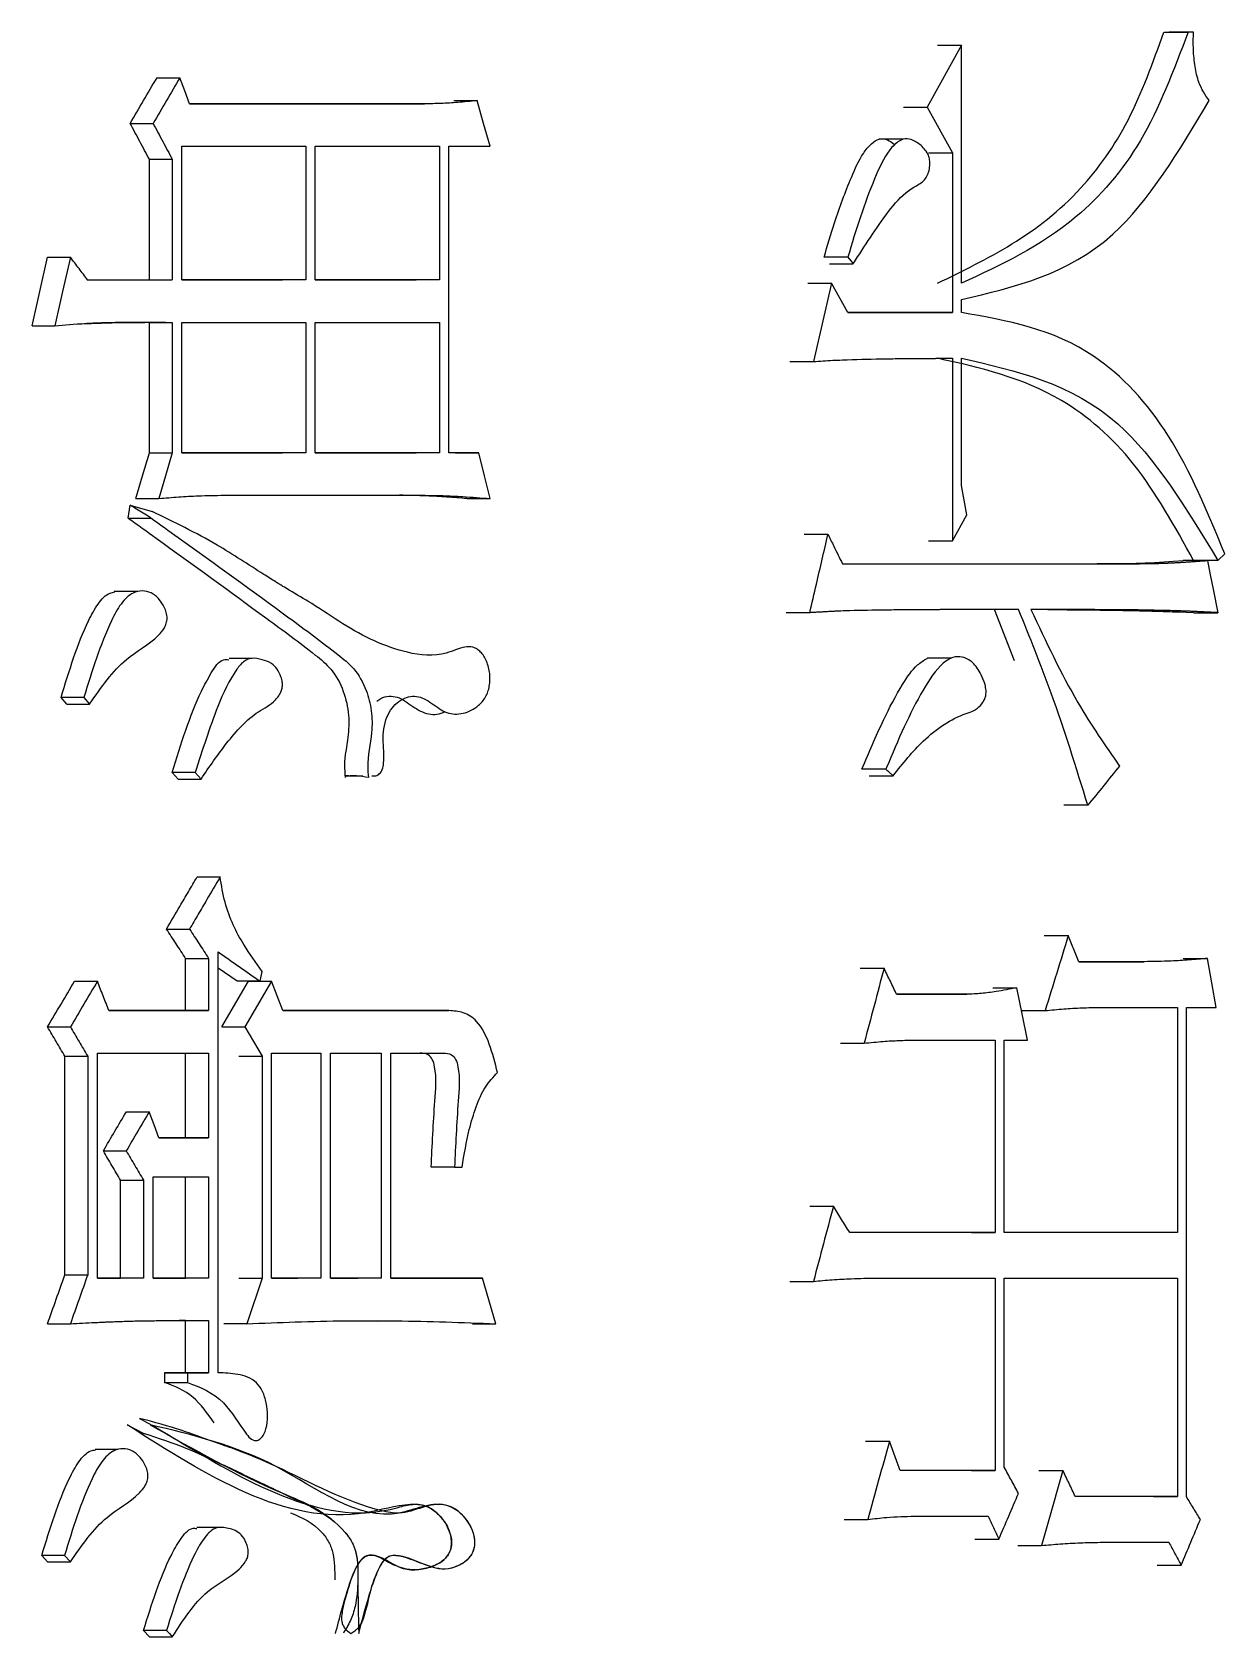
# Model space of a CAD drawing. Header units: millimetres. Extents: x 2278 to 4715, y 679 to 2402.
# Drawn here: x 3399.9 to 3403.85, y 975.17 to 980.49 of the extents above; entities that cross this region are included whole.
import ezdxf

# ---------------------------------------------------------------- set-up
doc = ezdxf.new("R2010")
doc.units = ezdxf.units.MM

msp = doc.modelspace()

# ---------------------------------------------------------------- linework, layer by layer
at = {"color": 7, "linetype": 'Continuous', "lineweight": 25}
for p, q in [((3403.7473, 980.4881), (3403.6672, 980.4881)), ((3403.7473, 980.4881), (3403.7298, 980.4881)), ((3402.9779, 980.4448), (3402.8649, 980.2393)), ((3402.8988, 980.4448), (3402.9779, 980.4448)), ((3402.9779, 979.6552), (3402.9779, 980.4448)), ((3400.3114, 980.3366), (3400.3875, 980.3366)), ((3401.1984, 980.2501), (3400.4192, 980.2501)), ((3400.4192, 980.2501), (3401.1212, 980.2501)), ((3401.1213, 980.2501), (3401.1984, 980.2501)), ((3401.295, 980.2609), (3401.3723, 980.2609)), ((3402.7859, 980.2393), (3402.8649, 980.2393)), ((3402.8649, 980.2393), (3402.9482, 980.0879)), ((3400.2225, 980.1852), (3400.2985, 980.1852)), ((3402.7843, 980.1325), (3402.7049, 980.1325)), ((3400.3938, 979.666), (3400.3938, 980.1095)), ((3400.3938, 980.1095), (3400.8043, 980.1095)), ((3400.8043, 980.1095), (3400.8043, 979.666)), ((3400.8358, 979.666), (3400.8358, 980.1095)), ((3400.8358, 980.1095), (3401.2481, 980.1095)), ((3401.2481, 980.1095), (3401.2481, 979.666)), ((3401.2792, 980.1095), (3401.4156, 980.1095)), ((3401.2792, 979.0926), (3401.2792, 980.1095)), ((3402.8691, 980.0879), (3402.9482, 980.0879)), ((3402.9482, 980.0879), (3402.9482, 979.5578)), ((3400.286, 980.0662), (3400.3621, 980.0662)), ((3400.286, 979.666), (3400.286, 980.0662)), ((3400.3621, 980.0662), (3400.3621, 979.666)), ((3399.9485, 979.7417), (3400.0242, 979.7417)), ((3402.6018, 979.7417), (3402.5228, 979.7417)), ((3402.5407, 979.7201), (3402.6197, 979.7201)), ((3400.3621, 979.666), (3400.0817, 979.6659)), ((3400.0817, 979.6659), (3400.286, 979.666)), ((3400.286, 979.666), (3400.3621, 979.666)), ((3400.8043, 979.666), (3400.3938, 979.666)), ((3400.3938, 979.666), (3400.7277, 979.666)), ((3400.8043, 979.666), (3400.7277, 979.666)), ((3401.2481, 979.666), (3400.8358, 979.666)), ((3400.8358, 979.666), (3401.1709, 979.666)), ((3401.2481, 979.666), (3401.171, 979.666)), ((3402.4692, 979.6552), (3402.5478, 979.6552)), ((3402.5478, 979.6552), (3402.4876, 979.3955)), ((3402.6018, 979.5578), (3402.5478, 979.6552)), ((3402.9779, 979.5578), (3402.9779, 979.6011)), ((3402.9482, 979.5578), (3402.6018, 979.5578)), ((3402.6018, 979.5578), (3402.8687, 979.5578)), ((3402.8691, 979.5578), (3402.9482, 979.5578)), ((3399.8973, 979.5145), (3399.9729, 979.5145)), ((3400.286, 979.5253), (3400.3621, 979.5253)), ((3400.286, 979.0926), (3400.286, 979.5253)), ((3400.3621, 979.5253), (3400.3621, 979.0926)), ((3400.3938, 979.0926), (3400.3938, 979.5253)), ((3400.3938, 979.5253), (3400.8043, 979.5253)), ((3400.8043, 979.5253), (3400.8043, 979.0926)), ((3400.8358, 979.0926), (3400.8358, 979.5253)), ((3400.8358, 979.5253), (3401.2481, 979.5253)), ((3401.2481, 979.5253), (3401.2481, 979.0926)), ((3402.4091, 979.3955), (3402.4876, 979.3955)), ((3402.9482, 979.4064), (3402.9482, 978.8006)), ((3402.9779, 978.9845), (3402.9779, 979.4064)), ((3400.286, 979.0926), (3400.3621, 979.0926)), ((3400.8043, 979.0926), (3400.3938, 979.0926)), ((3400.3938, 979.0926), (3400.7277, 979.0926)), ((3400.8043, 979.0926), (3400.7277, 979.0926)), ((3401.2481, 979.0926), (3400.8358, 979.0926)), ((3400.8358, 979.0926), (3401.1709, 979.0926)), ((3401.2481, 979.0926), (3401.171, 979.0926)), ((3401.3785, 979.0926), (3401.2792, 979.0926)), ((3401.3012, 979.0926), (3401.3785, 979.0926)), ((3402.9957, 978.8871), (3402.9779, 978.9845)), ((3400.2162, 978.8763), (3400.2225, 978.9196)), ((3400.2225, 978.9196), (3400.2954, 978.8979)), ((3400.2416, 978.9412), (3400.3176, 978.9412)), ((3400.5332, 978.952), (3401.1921, 978.952)), ((3401.1151, 978.952), (3401.1921, 978.952)), ((3401.3383, 978.9412), (3401.4156, 978.9412)), ((3402.9482, 978.8006), (3402.9957, 978.8871)), ((3402.5357, 978.8222), (3402.4572, 978.8222)), ((3402.8691, 978.8006), (3402.9482, 978.8006)), ((3403.8285, 978.7357), (3403.8516, 978.7573)), ((3402.5838, 978.7249), (3403.5083, 978.7249)), ((3402.5838, 978.7249), (3403.4281, 978.7249)), ((3403.5083, 978.7249), (3403.4286, 978.7249)), ((3403.7937, 978.7357), (3403.7136, 978.7357)), ((3403.8285, 978.7357), (3403.7483, 978.7357)), ((3400.2457, 978.6328), (3400.1697, 978.6328)), ((3402.4756, 978.5626), (3402.3971, 978.5626)), ((3403.1541, 978.4032), (3403.0876, 978.5734)), ((3403.2703, 978.5729), (3403.2089, 978.5731)), ((3403.7479, 978.5626), (3403.6732, 978.5654)), ((3403.7483, 978.5626), (3403.8285, 978.5626)), ((3400.6274, 978.4111), (3400.5504, 978.4111)), ((3402.9442, 978.4117), (3402.8647, 978.4117)), ((3400.0124, 978.2597), (3399.9932, 978.2813)), ((3400.0689, 978.2813), (3400.0881, 978.2597)), ((3400.0124, 978.2597), (3400.0881, 978.2597)), ((3400.381, 978.0109), (3400.3621, 978.0325)), ((3400.381, 978.0109), (3400.4573, 978.0109)), ((3400.4382, 978.0325), (3400.4573, 978.0109)), ((3402.6723, 978.0217), (3402.7515, 978.0217)), ((3403.3971, 977.9245), (3403.3175, 977.9245)), ((3400.4443, 977.6864), (3400.5206, 977.6864)), ((3400.343, 977.5133), (3400.4192, 977.5133)), ((3403.2529, 977.4917), (3403.3324, 977.4917)), ((3400.4063, 977.416), (3400.4826, 977.416)), ((3400.4063, 977.2429), (3400.4063, 977.416)), ((3400.4826, 977.416), (3400.4826, 977.2429)), ((3400.5142, 976.0422), (3400.5142, 977.4376)), ((3403.7136, 977.416), (3403.7937, 977.416)), ((3400.5768, 977.3402), (3400.5142, 977.3841)), ((3400.6532, 977.3402), (3400.6595, 977.3727)), ((3402.6428, 977.3835), (3402.7216, 977.3835)), ((3403.5843, 977.4052), (3403.3676, 977.4052)), ((3403.3676, 977.4052), (3403.504, 977.4052)), ((3403.5044, 977.4052), (3403.5843, 977.4052)), ((3400.0379, 977.3402), (3400.1137, 977.3402)), ((3400.5263, 977.1888), (3400.6145, 977.3402)), ((3400.6532, 977.3402), (3400.5768, 977.3402)), ((3400.6911, 977.3402), (3400.6027, 977.1888)), ((3400.6145, 977.3402), (3400.6911, 977.3402)), ((3400.7289, 977.2429), (3400.6911, 977.3402)), ((3403.0822, 977.3186), (3403.1615, 977.3186)), ((3402.9957, 977.297), (3402.7634, 977.297)), ((3402.7634, 977.297), (3402.9161, 977.297)), ((3402.9166, 977.297), (3402.9957, 977.297)), ((3400.4826, 977.2429), (3400.152, 977.2429)), ((3400.152, 977.2429), (3400.4063, 977.2429)), ((3400.4063, 977.2429), (3400.4826, 977.2429)), ((3401.2792, 977.2429), (3400.7289, 977.2429)), ((3400.7289, 977.2429), (3401.2019, 977.2429)), ((3401.202, 977.2429), (3401.2792, 977.2429)), ((3403.177, 977.2429), (3403.2559, 977.2429)), ((3403.438, 977.2537), (3403.6949, 977.2537)), ((3403.6949, 977.2537), (3403.6949, 976.5073)), ((3403.724, 977.2537), (3403.8227, 977.2537)), ((3399.9485, 977.1888), (3400.0242, 977.1888)), ((3400.5263, 977.1888), (3400.6027, 977.1888)), ((3400.6027, 977.1888), (3400.6595, 977.0914)), ((3400.1137, 977.1022), (3400.4826, 977.1023)), ((3400.1137, 976.3559), (3400.1137, 977.1022)), ((3400.4063, 976.821), (3400.4063, 977.1023)), ((3400.4826, 977.1023), (3400.4826, 976.821)), ((3400.6911, 976.3559), (3400.6911, 977.1023)), ((3400.6911, 977.1023), (3400.8546, 977.1023)), ((3400.8546, 977.1023), (3400.8546, 976.3559)), ((3400.886, 976.3559), (3400.886, 977.1023)), ((3400.886, 977.1023), (3401.0549, 977.1023)), ((3401.0549, 977.1023), (3401.0549, 976.3559)), ((3401.0862, 977.1023), (3401.2606, 977.1023)), ((3401.0862, 976.3559), (3401.0862, 977.1023)), ((3401.1836, 977.1023), (3401.2609, 977.1023)), ((3402.577, 977.1347), (3402.6558, 977.1347)), ((3402.8231, 977.1455), (3403.0905, 977.1455)), ((3403.0905, 977.1455), (3403.0905, 976.5073)), ((3403.1201, 977.1455), (3403.1969, 977.1455)), ((3403.1201, 976.5073), (3403.1201, 977.1455)), ((3400.006, 977.0914), (3400.0817, 977.0914)), ((3400.006, 976.3667), (3400.006, 977.0914)), ((3400.0817, 977.0914), (3400.0817, 976.3667)), ((3400.583, 977.0914), (3400.6595, 977.0914)), ((3400.6595, 977.0914), (3400.6595, 976.3559)), ((3400.2098, 976.9075), (3400.2858, 976.9075)), ((3400.1335, 976.7777), (3400.2094, 976.7777)), ((3400.4826, 976.821), (3400.3176, 976.821)), ((3400.3176, 976.821), (3400.4063, 976.821)), ((3400.4063, 976.821), (3400.4826, 976.821)), ((3401.2978, 976.7237), (3401.2206, 976.7237)), ((3401.2978, 976.7237), (3401.3226, 976.7237)), ((3400.1907, 976.6804), (3400.2667, 976.6804)), ((3400.1907, 976.3559), (3400.1907, 976.6804)), ((3400.2667, 976.6804), (3400.2667, 976.3559)), ((3400.2985, 976.3559), (3400.2985, 976.6912)), ((3400.2985, 976.6912), (3400.4826, 976.6912)), ((3400.4063, 976.3559), (3400.4063, 976.6912)), ((3400.4826, 976.6912), (3400.4826, 976.3559)), ((3402.4752, 976.5939), (3402.5538, 976.5939)), ((3403.0905, 976.5073), (3402.6078, 976.5073)), ((3403.0113, 976.5073), (3403.0905, 976.5073)), ((3403.6949, 976.5073), (3403.1201, 976.5073)), ((3403.6949, 976.5073), (3403.6149, 976.5073)), ((3400.006, 976.3667), (3400.0817, 976.3667)), ((3400.2667, 976.3559), (3400.1137, 976.3559)), ((3400.1137, 976.3559), (3400.1907, 976.3559)), ((3400.2667, 976.3559), (3400.1907, 976.3559)), ((3400.4826, 976.3559), (3400.2985, 976.3559)), ((3400.2985, 976.3559), (3400.4063, 976.3559)), ((3400.4826, 976.3559), (3400.4063, 976.3559)), ((3400.583, 976.3559), (3400.6595, 976.3559)), ((3400.6595, 976.3559), (3400.6091, 976.2044)), ((3400.8546, 976.3559), (3400.6911, 976.3559)), ((3400.6911, 976.3559), (3400.7778, 976.3559)), ((3400.8546, 976.3559), (3400.7779, 976.3559)), ((3401.0549, 976.3559), (3400.886, 976.3559)), ((3400.886, 976.3559), (3400.9779, 976.3559)), ((3401.0549, 976.3559), (3400.978, 976.3559)), ((3401.3908, 976.3559), (3401.0862, 976.3559)), ((3401.0862, 976.3559), (3401.3134, 976.3559)), ((3401.3135, 976.3559), (3401.3908, 976.3559)), ((3401.4342, 976.2044), (3401.3908, 976.3559)), ((3402.6977, 976.3559), (3403.0905, 976.3559)), ((3403.0905, 976.3559), (3403.0905, 975.7177)), ((3403.1201, 976.3559), (3403.6949, 976.3559)), ((3403.1201, 975.7285), (3403.1201, 976.3559)), ((3403.6949, 976.3559), (3403.6949, 975.6311)), ((3402.4091, 976.3451), (3402.4876, 976.3451)), ((3399.9485, 976.2044), (3400.0242, 976.2044)), ((3400.4063, 976.2152), (3400.3854, 976.2152)), ((3400.4063, 976.0422), (3400.4063, 976.2152)), ((3400.4826, 976.2152), (3400.4826, 976.0422)), ((3400.6091, 976.2044), (3400.5326, 976.2044)), ((3401.0426, 976.2135), (3401.0981, 976.2139)), ((3401.3568, 976.2044), (3401.4342, 976.2044)), ((3400.4129, 976.0422), (3400.3367, 976.0422)), ((3400.3367, 976.0422), (3400.4063, 976.0422)), ((3400.3367, 976.0422), (3400.3367, 976.0097)), ((3400.4063, 976.0422), (3400.4826, 976.0422)), ((3400.4129, 976.0422), (3400.4129, 976.0097)), ((3400.4826, 976.0422), (3400.4129, 976.0422)), ((3400.3367, 976.0097), (3400.4129, 976.0097)), ((3400.213, 975.8691), (3400.2679, 975.8406)), ((3400.182, 975.7879), (3400.1061, 975.7879)), ((3400.6392, 975.8169), (3400.6396, 975.8169)), ((3402.6607, 975.815), (3402.7395, 975.815)), ((3403.0905, 975.7177), (3402.7754, 975.7177)), ((3403.0113, 975.7177), (3403.0905, 975.7177)), ((3403.2352, 975.7177), (3403.3147, 975.7177)), ((3403.6949, 975.6311), (3403.3559, 975.6311)), ((3403.6149, 975.6311), (3403.6949, 975.6311)), ((3402.589, 975.5554), (3402.6677, 975.5554)), ((3402.8231, 975.5662), (3403.0668, 975.5662)), ((3400.5197, 975.529), (3400.4434, 975.529)), ((3403.0231, 975.4905), (3403.1023, 975.4905)), ((3403.1647, 975.4689), (3403.2441, 975.4689)), ((3403.438, 975.4797), (3403.6658, 975.4797)), ((3399.9485, 975.4148), (3399.9293, 975.4364)), ((3399.9485, 975.4148), (3400.0241, 975.4148)), ((3400.0049, 975.4364), (3400.0241, 975.4148)), ((3403.6266, 975.404), (3403.7066, 975.404)), ((3400.286, 975.1659), (3400.2669, 975.1876))]:
    msp.add_line(p, q, dxfattribs=at)
at = {"color": 7, "linetype": 'Continuous', "lineweight": 25, "flags": 128}
for points in [[(3403.6498, 980.4881), (3403.6817, 980.4881), (3403.7298, 980.4881)], [(3400.4192, 980.2501), (3400.4034, 980.2934), (3400.3875, 980.3366)], [(3401.4156, 980.1095), (3401.3939, 980.1852), (3401.3723, 980.2609)], [(3399.8973, 979.5145), (3399.9229, 979.6281), (3399.9485, 979.7417)], [(3400.0242, 979.7417), (3399.9986, 979.6281), (3399.9729, 979.5145)], [(3402.6018, 979.7417), (3402.6064, 979.7362), (3402.6131, 979.7282), (3402.6198, 979.7201)], [(3400.2416, 978.9412), (3400.2638, 979.0169), (3400.286, 979.0926)], [(3400.3621, 979.0926), (3400.3399, 979.0169), (3400.3176, 978.9412)], [(3401.4156, 978.9412), (3401.397, 979.0169), (3401.3785, 979.0926)], [(3400.2162, 978.8763), (3400.2503, 978.8763), (3400.2713, 978.8763), (3400.2922, 978.8763)], [(3403.7937, 978.7357), (3403.8032, 978.6884), (3403.8127, 978.641), (3403.8285, 978.5626)], [(3400.0689, 978.2813), (3400.0409, 978.2813), (3400.017, 978.2813), (3399.9932, 978.2813)], [(3400.4383, 978.0325), (3400.4105, 978.0325), (3400.3863, 978.0325), (3400.3621, 978.0325)], [(3403.8227, 977.2537), (3403.8082, 977.3349), (3403.7937, 977.416)], [(3403.1969, 977.1455), (3403.1792, 977.2321), (3403.1615, 977.3186)], [(3403.724, 975.6311), (3403.724, 976.265), (3403.724, 977.2537)], [(3400.3176, 976.821), (3400.3017, 976.8643), (3400.2858, 976.9075)], [(3400.0049, 975.4364), (3399.9769, 975.4364), (3399.9531, 975.4364), (3399.9293, 975.4364)], [(3400.343, 975.1876), (3400.3148, 975.1876), (3400.2909, 975.1876), (3400.2669, 975.1876)], [(3400.343, 975.1876), (3400.3526, 975.1768), (3400.3621, 975.1659)], [(3400.286, 975.1659), (3400.3142, 975.1659), (3400.3381, 975.1659), (3400.3621, 975.1659)]]:
    msp.add_lwpolyline(points, dxfattribs=at)
at = {"color": 7, "linetype": 'Continuous', "lineweight": 25}
for points, knots in [([(3402.8984, 979.6552), (3403.0652, 979.7358), (3403.2997, 979.849), (3403.5409, 980.1865), (3403.6129, 980.3867), (3403.6494, 980.4881)], [0, 0, 0, 0, 0.549349, 0.771863, 1, 1, 1, 1]), ([(3403.7298, 980.4881), (3403.6817, 980.3611), (3403.5868, 980.1108), (3403.3237, 979.8144), (3403.1084, 979.7153), (3402.9779, 979.6552)], [0, 0, 0, 0, 0.288413, 0.568681, 1, 1, 1, 1]), ([(3403.7995, 980.2609), (3403.7868, 980.2796), (3403.7654, 980.3109), (3403.7518, 980.3742), (3403.7462, 980.4306), (3403.7469, 980.4689), (3403.7473, 980.4881)], [0, 0, 0, 0, 0.328875, 0.550213, 0.774687, 1, 1, 1, 1]), ([(3400.2225, 980.1852), (3400.2373, 980.2104), (3400.267, 980.2609), (3400.2966, 980.3114), (3400.3114, 980.3366)], [0, 0, 0, 0, 0.499999, 1, 1, 1, 1]), ([(3400.3875, 980.3366), (3400.3727, 980.3114), (3400.3431, 980.2609), (3400.3134, 980.2104), (3400.2985, 980.1852)], [0, 0, 0, 0, 0.499999, 1, 1, 1, 1]), ([(3401.3723, 980.2609), (3401.351, 980.2586), (3401.3114, 980.2543), (3401.2534, 980.2513), (3401.2167, 980.2505), (3401.1984, 980.2501)], [0, 0, 0, 0, 0.368696, 0.68428, 1, 1, 1, 1]), ([(3402.9779, 979.6011), (3403.1552, 979.6428), (3403.4756, 979.7183), (3403.6995, 980.0934), (3403.7995, 980.2609)], [0, 0, 0, 0, 0.55346, 1, 1, 1, 1]), ([(3400.286, 980.0662), (3400.2754, 980.086), (3400.2543, 980.1257), (3400.2331, 980.1653), (3400.2225, 980.1852)], [0, 0, 0, 0, 0.5, 1, 1, 1, 1]), ([(3400.2985, 980.1852), (3400.3091, 980.1653), (3400.3303, 980.1257), (3400.3515, 980.086), (3400.3621, 980.0662)], [0, 0, 0, 0, 0.5, 1, 1, 1, 1]), ([(3402.5228, 979.7417), (3402.5341, 979.78), (3402.5612, 979.871), (3402.6037, 979.9869), (3402.6444, 980.0773), (3402.6777, 980.1179), (3402.7053, 980.1358), (3402.7334, 980.1344), (3402.7498, 980.1208), (3402.7581, 980.1139)], [0, 0, 0, 0, 0.214509, 0.509856, 0.682333, 0.775387, 0.849127, 0.923756, 1, 1, 1, 1]), ([(3402.6197, 979.7202), (3402.6244, 979.7275), (3402.6479, 979.7645), (3402.7101, 979.8575), (3402.7803, 979.9588), (3402.8478, 979.9873), (3402.8645, 980.0089), (3402.8716, 980.0286), (3402.8742, 980.0493), (3402.8726, 980.0684), (3402.8664, 980.0863), (3402.8508, 980.1081), (3402.8273, 980.1252), (3402.7986, 980.1376), (3402.7683, 980.1281), (3402.7278, 980.0872), (3402.6867, 979.9962), (3402.6418, 979.8759), (3402.6152, 979.7866), (3402.6018, 979.7417)], [0, 0, 0, 0, 0.025946, 0.129765, 0.338783, 0.385933, 0.404152, 0.422428, 0.440778, 0.454644, 0.468541, 0.48998, 0.535407, 0.570955, 0.607001, 0.655235, 0.757864, 0.878395, 1, 1, 1, 1]), ([(3400.0817, 979.6659), (3400.0721, 979.6786), (3400.053, 979.7038), (3400.0338, 979.729), (3400.0242, 979.7417)], [0, 0, 0, 0, 0.5000004, 1, 1, 1, 1]), ([(3403.8516, 978.7573), (3403.7943, 978.8954), (3403.6813, 979.1673), (3403.3801, 979.4877), (3403.1295, 979.5314), (3402.9779, 979.5578)], [0, 0, 0, 0, 0.289357, 0.569882, 1, 1, 1, 1]), ([(3399.9729, 979.5145), (3400.0055, 979.5173), (3400.0421, 979.5203), (3400.0807, 979.5224), (3400.0908, 979.523), (3400.101, 979.5234), (3400.1132, 979.5239), (3400.1254, 979.5244), (3400.1376, 979.5248), (3400.1497, 979.5251), (3400.1619, 979.5254), (3400.1741, 979.5256), (3400.1863, 979.5258), (3400.1984, 979.526), (3400.2106, 979.5261), (3400.2227, 979.5261), (3400.2349, 979.5262), (3400.2471, 979.5262), (3400.2592, 979.5262), (3400.2713, 979.5261), (3400.2815, 979.5261), (3400.2896, 979.526), (3400.2956, 979.526), (3400.3017, 979.5259), (3400.3078, 979.5259), (3400.3138, 979.5258), (3400.3199, 979.5258), (3400.326, 979.5257), (3400.332, 979.5257), (3400.3381, 979.5256), (3400.3441, 979.5255), (3400.3522, 979.5254), (3400.3581, 979.5254), (3400.3621, 979.5253)], [0, 0, 0, 0, 0.250151, 0.281419, 0.297053, 0.328322, 0.35959, 0.390858, 0.422126, 0.453395, 0.484663, 0.515931, 0.5472, 0.578468, 0.609736, 0.641004, 0.672273, 0.703541, 0.734809, 0.766077, 0.797346, 0.81298, 0.828614, 0.844248, 0.859882, 0.875516, 0.891151, 0.906785, 0.922419, 0.938053, 0.953687, 0.969321, 1, 1, 1, 1]), ([(3400.0589, 979.5212), (3400.0598, 979.5211), (3400.0696, 979.5208), (3400.1637, 979.5251), (3400.2266, 979.5253), (3400.2612, 979.5254), (3400.2712, 979.5254), (3400.271, 979.5254), (3400.271, 979.5254)], [0, 0, 0, 0, 0.055768, 0.55582, 0.7982, 0.940395, 0.975861, 1, 1, 1, 1]), ([(3402.4876, 979.3955), (3402.509, 979.397), (3402.541, 979.3993), (3402.6156, 979.4022), (3402.6901, 979.4042), (3402.7564, 979.4051), (3402.7816, 979.4054), (3402.7882, 979.4054), (3402.7949, 979.4055), (3402.8028, 979.4056), (3402.8108, 979.4056), (3402.8174, 979.4057), (3402.824, 979.4058), (3402.8306, 979.4058), (3402.8386, 979.4059), (3402.8465, 979.4059), (3402.8544, 979.406), (3402.8611, 979.406), (3402.8677, 979.406), (3402.8743, 979.4061), (3402.8822, 979.4061), (3402.8888, 979.4061), (3402.8941, 979.4062), (3402.8981, 979.4062), (3402.902, 979.4062), (3402.906, 979.4062), (3402.9099, 979.4062), (3402.9139, 979.4062), (3402.9179, 979.4063), (3402.9218, 979.4063), (3402.9258, 979.4063), (3402.9298, 979.4063), (3402.9331, 979.4063), (3402.9364, 979.4063), (3402.9412, 979.4063), (3402.9453, 979.4064), (3402.9482, 979.4064)], [0, 0, 0, 0, 0.1383433, 0.207516, 0.4842053, 0.6225493, 0.6398422, 0.6484887, 0.6657816, 0.6830745, 0.7003674, 0.7176603, 0.7263067, 0.7435996, 0.7608926, 0.7781855, 0.7954784, 0.8127713, 0.8214177, 0.8387106, 0.8560035, 0.8732965, 0.8819429, 0.8905894, 0.8992358, 0.9078823, 0.9165287, 0.9251752, 0.9338216, 0.9424681, 0.9511145, 0.959761, 0.9684074, 0.9727307, 0.9813771, 1, 1, 1, 1]), ([(3403.7479, 978.7357), (3403.6851, 978.8491), (3403.5611, 979.0732), (3403.2695, 979.3237), (3403.0386, 979.3751), (3402.8984, 979.4064)], [0, 0, 0, 0, 0.287054, 0.56721, 1, 1, 1, 1]), ([(3402.9779, 979.4064), (3403.1607, 979.3653), (3403.4915, 979.291), (3403.7243, 978.9073), (3403.8285, 978.7357)], [0, 0, 0, 0, 0.552698, 1, 1, 1, 1]), ([(3400.298, 978.872), (3400.2834, 978.8812), (3400.2615, 978.8949), (3400.2374, 978.91), (3400.2269, 978.9167), (3400.2237, 978.9188), (3400.2225, 978.9196)], [0, 0, 0, 0, 0.582257, 0.869629, 0.954439, 1, 1, 1, 1]), ([(3400.3176, 978.9412), (3400.3395, 978.9431), (3400.3832, 978.947), (3400.4551, 978.9507), (3400.5051, 978.9516), (3400.5332, 978.952)], [0, 0, 0, 0, 0.303893, 0.607799, 1, 1, 1, 1]), ([(3401.3381, 978.9412), (3401.316, 978.9429), (3401.2718, 978.9463), (3401.1975, 978.9508), (3401.1451, 978.9516), (3401.115, 978.952)], [0, 0, 0, 0, 0.29793, 0.595868, 1, 1, 1, 1]), ([(3401.1921, 978.952), (3401.2144, 978.9517), (3401.2588, 978.9511), (3401.3334, 978.9476), (3401.3855, 978.9435), (3401.4156, 978.9412)], [0, 0, 0, 0, 0.297543, 0.595099, 1, 1, 1, 1]), ([(3400.2162, 978.8763), (3400.2469, 978.8542), (3400.4007, 978.7436), (3400.6081, 978.5931), (3400.8012, 978.451), (3400.8907, 978.3784), (3400.9312, 978.3083), (3400.9492, 978.2265), (3400.946, 978.1418), (3400.9301, 978.075), (3400.9343, 978.0298), (3400.9355, 978.0162)], [0, 0, 0, 0, 0.101474, 0.507349, 0.687605, 0.74902, 0.811274, 0.865807, 0.912165, 0.973682, 1, 1, 1, 1]), ([(3400.2896, 978.8781), (3400.3204, 978.856), (3400.4742, 978.7456), (3400.6822, 978.5958), (3400.8755, 978.4522), (3400.9658, 978.3805), (3401.0052, 978.3141), (3401.0243, 978.2381), (3401.0257, 978.1498), (3401.006, 978.0779), (3401.0113, 978.0277), (3401.0125, 978.0162)], [0, 0, 0, 0, 0.101091, 0.505417, 0.686144, 0.747623, 0.809949, 0.856214, 0.902538, 0.977672, 1, 1, 1, 1]), ([(3401.0238, 978.0218), (3401.0281, 978.0212), (3401.037, 978.02), (3401.0474, 978.0267), (3401.0544, 978.0348), (3401.0599, 978.0459), (3401.0646, 978.0699), (3401.0632, 978.1004), (3401.0617, 978.128), (3401.0605, 978.1558), (3401.0637, 978.1885), (3401.0763, 978.2252), (3401.0956, 978.2542), (3401.1193, 978.2736), (3401.1452, 978.2847), (3401.1809, 978.2877), (3401.2231, 978.2631), (3401.2712, 978.2248), (3401.3267, 978.2253), (3401.3712, 978.2461), (3401.3979, 978.2763), (3401.4086, 978.2999), (3401.4135, 978.3191), (3401.4157, 978.3397), (3401.4148, 978.361), (3401.4107, 978.3821), (3401.4039, 978.4017), (3401.3951, 978.4191), (3401.3845, 978.4329), (3401.3723, 978.4427), (3401.3457, 978.4542), (3401.3106, 978.4429), (3401.2403, 978.4159), (3401.1091, 978.4283), (3400.961, 978.5005), (3400.8346, 978.5882), (3400.7676, 978.6267), (3400.7338, 978.6471), (3400.7238, 978.6531), (3400.7205, 978.6551), (3400.718, 978.6566), (3400.7132, 978.6597), (3400.6953, 978.6709), (3400.6271, 978.7135), (3400.4935, 978.8022), (3400.3677, 978.863), (3400.2954, 978.8979)], [0, 0, 0, 0, 0.00737, 0.015009, 0.018555, 0.022128, 0.030111, 0.045178, 0.055064, 0.060343, 0.075509, 0.090437, 0.104896, 0.120548, 0.135595, 0.150698, 0.180779, 0.211233, 0.242231, 0.273349, 0.290015, 0.297441, 0.304692, 0.312416, 0.319982, 0.327794, 0.336224, 0.34425, 0.351944, 0.359644, 0.367692, 0.398957, 0.418859, 0.492604, 0.619034, 0.682459, 0.727701, 0.740175, 0.743874, 0.745883, 0.74615, 0.748384, 0.7547, 0.77878, 0.872725, 1, 1, 1, 1]), ([(3402.4756, 978.5626), (3402.4829, 978.5941), (3402.4966, 978.6531), (3402.5166, 978.7397), (3402.5294, 978.7947), (3402.5357, 978.8222)], [0, 0, 0, 0, 0.364009, 0.682004, 1, 1, 1, 1]), ([(3402.5357, 978.8222), (3402.5422, 978.8091), (3402.5535, 978.7863), (3402.5695, 978.7539), (3402.579, 978.7345), (3402.5838, 978.7249)], [0, 0, 0, 0, 0.404151, 0.702075, 1, 1, 1, 1]), ([(3403.4281, 978.7249), (3403.4547, 978.7249), (3403.5078, 978.725), (3403.6029, 978.7276), (3403.6712, 978.7326), (3403.7131, 978.7357)], [0, 0, 0, 0, 0.2784325, 0.5568755, 1, 1, 1, 1]), ([(3403.5083, 978.7249), (3403.5349, 978.7249), (3403.5681, 978.725), (3403.6045, 978.7256), (3403.6161, 978.7258), (3403.6227, 978.726), (3403.6277, 978.7261), (3403.6326, 978.7263), (3403.6368, 978.7264), (3403.6409, 978.7265), (3403.645, 978.7267), (3403.65, 978.7269), (3403.655, 978.7271), (3403.6591, 978.7272), (3403.6632, 978.7274), (3403.6674, 978.7276), (3403.6723, 978.7278), (3403.6773, 978.7281), (3403.6822, 978.7283), (3403.6864, 978.7285), (3403.6905, 978.7288), (3403.6946, 978.729), (3403.6996, 978.7293), (3403.7037, 978.7295), (3403.7078, 978.7298), (3403.7119, 978.73), (3403.7169, 978.7303), (3403.7218, 978.7306), (3403.726, 978.7309), (3403.7301, 978.7312), (3403.7342, 978.7314), (3403.7392, 978.7318), (3403.7441, 978.7321), (3403.7482, 978.7324), (3403.7523, 978.7327), (3403.7565, 978.733), (3403.7614, 978.7333), (3403.7663, 978.7337), (3403.7705, 978.734), (3403.7746, 978.7343), (3403.7787, 978.7346), (3403.7837, 978.735), (3403.7887, 978.7353), (3403.792, 978.7356), (3403.7937, 978.7357)], [0, 0, 0, 0, 0.2780678, 0.3475847, 0.3823431, 0.3997222, 0.4171014, 0.4344806, 0.4518598, 0.4605494, 0.4779286, 0.4953078, 0.512687, 0.5300662, 0.5387558, 0.556135, 0.5735142, 0.5908934, 0.6082725, 0.6256517, 0.6343413, 0.6517205, 0.6690997, 0.6864789, 0.6951685, 0.7125477, 0.7299269, 0.7473061, 0.7646853, 0.7733748, 0.790754, 0.8081332, 0.8255124, 0.8428916, 0.8515812, 0.8689604, 0.8863396, 0.9037188, 0.921098, 0.9297875, 0.9471667, 0.9645459, 0.9822729, 1, 1, 1, 1]), ([(3399.9932, 978.2813), (3400.0202, 978.3698), (3400.054, 978.4809), (3400.1139, 978.5926), (3400.1455, 978.6271), (3400.1661, 978.6305), (3400.1712, 978.6313)], [0, 0, 0, 0, 0.631825, 0.793272, 0.948374, 1, 1, 1, 1]), ([(3400.0881, 978.2597), (3400.1264, 978.3148), (3400.1942, 978.4122), (3400.2911, 978.4588), (3400.3336, 978.5066), (3400.3427, 978.527), (3400.3459, 978.545), (3400.3427, 978.5642), (3400.3339, 978.5856), (3400.3177, 978.6099), (3400.2928, 978.6308), (3400.2621, 978.6369), (3400.2262, 978.6294), (3400.1897, 978.5934), (3400.1299, 978.4799), (3400.096, 978.3694), (3400.0689, 978.2813)], [0, 0, 0, 0, 0.207529, 0.367373, 0.400836, 0.41667, 0.431354, 0.448141, 0.466694, 0.497248, 0.538464, 0.578549, 0.619959, 0.682144, 0.746848, 1, 1, 1, 1]), ([(3403.1674, 978.5734), (3403.1295, 978.5734), (3403.0869, 978.5733), (3403.0419, 978.5732), (3403.03, 978.5731), (3403.0205, 978.5731), (3403.0086, 978.5731), (3402.9968, 978.573), (3402.9777, 978.573), (3402.9587, 978.5729), (3402.9349, 978.5728), (3402.9159, 978.5727), (3402.8921, 978.5726), (3402.873, 978.5725), (3402.8396, 978.5722), (3402.8062, 978.572), (3402.7584, 978.5717), (3402.6907, 978.5708), (3402.6226, 978.5697), (3402.5687, 978.5676), (3402.5491, 978.5666), (3402.5344, 978.5659), (3402.5222, 978.5652), (3402.5124, 978.5647), (3402.5026, 978.5642), (3402.4903, 978.5635), (3402.4805, 978.5629), (3402.4756, 978.5626)], [0, 0, 0, 0, 0.165615, 0.186317, 0.196668, 0.21737, 0.227722, 0.248424, 0.269126, 0.31053, 0.331232, 0.372636, 0.393338, 0.434742, 0.455444, 0.538253, 0.579657, 0.662465, 0.831215, 0.873409, 0.894506, 0.915603, 0.9367, 0.947248, 0.957797, 0.978898, 1, 1, 1, 1]), ([(3403.3971, 977.9245), (3403.3583, 978.0499), (3403.2892, 978.2735), (3403.2045, 978.4819), (3403.1674, 978.5734)], [0, 0, 0, 0, 0.561153, 1, 1, 1, 1]), ([(3403.8285, 978.5626), (3403.8241, 978.5629), (3403.8153, 978.5633), (3403.8043, 978.5639), (3403.7933, 978.5645), (3403.7845, 978.5649), (3403.7735, 978.5655), (3403.7647, 978.5659), (3403.7537, 978.5664), (3403.7449, 978.5668), (3403.7338, 978.5673), (3403.725, 978.5677), (3403.7162, 978.568), (3403.7074, 978.5683), (3403.6919, 978.5688), (3403.6433, 978.5701), (3403.5902, 978.5714), (3403.5104, 978.572), (3403.4616, 978.5724), (3403.4171, 978.5727), (3403.4059, 978.5727), (3403.397, 978.5728), (3403.3881, 978.5728), (3403.3792, 978.5729), (3403.3681, 978.5729), (3403.3592, 978.5729), (3403.348, 978.573), (3403.3391, 978.573), (3403.3279, 978.5731), (3403.319, 978.5731), (3403.3078, 978.5731), (3403.2989, 978.5732), (3403.29, 978.5732), (3403.281, 978.5732), (3403.2721, 978.5733), (3403.2643, 978.5733), (3403.2587, 978.5733), (3403.2542, 978.5733), (3403.2486, 978.5733), (3403.2442, 978.5733), (3403.2397, 978.5733), (3403.2352, 978.5734), (3403.2307, 978.5734), (3403.2251, 978.5734), (3403.2207, 978.5734), (3403.2148, 978.5734), (3403.2112, 978.5734), (3403.2087, 978.5734)], [0, 0, 0, 0, 0.021479, 0.042959, 0.053699, 0.075178, 0.085918, 0.107397, 0.118137, 0.139616, 0.150356, 0.171836, 0.182575, 0.193315, 0.214795, 0.257754, 0.42959, 0.472549, 0.644384, 0.665864, 0.687343, 0.698083, 0.708823, 0.730302, 0.741042, 0.762521, 0.773261, 0.79474, 0.80548, 0.82696, 0.837699, 0.859179, 0.869918, 0.880658, 0.902138, 0.912877, 0.918247, 0.928987, 0.934357, 0.945097, 0.950466, 0.955836, 0.966576, 0.971946, 0.982686, 0.988055, 1, 1, 1, 1]), ([(3403.2087, 978.5734), (3403.2585, 978.4669), (3403.3469, 978.2781), (3403.4552, 978.1222), (3403.5024, 978.0541)], [0, 0, 0, 0, 0.563978, 1, 1, 1, 1]), ([(3403.265, 978.573), (3403.3496, 978.5724), (3403.4742, 978.5716), (3403.6082, 978.5682), (3403.6725, 978.5661), (3403.6981, 978.5652), (3403.704, 978.565), (3403.7046, 978.565), (3403.7046, 978.565), (3403.7045, 978.565)], [0, 0, 0, 0, 0.536997, 0.791256, 0.944497, 0.993019, 0.997393, 0.999213, 1, 1, 1, 1]), ([(3400.3621, 978.0325), (3400.3909, 978.1272), (3400.4271, 978.246), (3400.4898, 978.3617), (3400.5209, 978.4096), (3400.5437, 978.4074), (3400.5498, 978.4068)], [0, 0, 0, 0, 0.628291, 0.787843, 0.943892, 1, 1, 1, 1]), ([(3400.4573, 978.0109), (3400.485, 978.0513), (3400.5432, 978.1361), (3400.6262, 978.2279), (3400.6931, 978.2584), (3400.717, 978.2885), (3400.7246, 978.3044), (3400.7277, 978.3187), (3400.7271, 978.3342), (3400.7216, 978.3544), (3400.7097, 978.3765), (3400.6887, 978.3986), (3400.6587, 978.4071), (3400.6283, 978.4142), (3400.5982, 978.4034), (3400.5566, 978.3526), (3400.5, 978.2279), (3400.4617, 978.1066), (3400.4383, 978.0325)], [0, 0, 0, 0, 0.145124, 0.304252, 0.383323, 0.40611, 0.420719, 0.431527, 0.442364, 0.458238, 0.484495, 0.512276, 0.553409, 0.599258, 0.628708, 0.668116, 0.797317, 1, 1, 1, 1]), ([(3402.6484, 978.0434), (3402.6716, 978.0986), (3402.713, 978.1972), (3402.774, 978.3135), (3402.823, 978.386), (3402.8536, 978.4046), (3402.8644, 978.4112)], [0, 0, 0, 0, 0.386582, 0.691179, 0.890462, 1, 1, 1, 1]), ([(3402.7515, 978.0217), (3402.7841, 978.0624), (3402.8572, 978.1539), (3402.9523, 978.2163), (3403.0153, 978.2347), (3403.0341, 978.2475), (3403.0471, 978.2604), (3403.056, 978.2769), (3403.0597, 978.2904), (3403.0601, 978.3067), (3403.0557, 978.3304), (3403.0416, 978.364), (3403.0169, 978.4002), (3402.983, 978.4179), (3402.9488, 978.4169), (3402.9011, 978.3859), (3402.8468, 978.3033), (3402.7866, 978.1836), (3402.7482, 978.0925), (3402.7283, 978.0452), (3402.7276, 978.0434)], [0, 0, 0, 0, 0.1480931, 0.3328619, 0.3646978, 0.380614, 0.4069728, 0.4189651, 0.429085, 0.4392395, 0.4542826, 0.4830923, 0.5286093, 0.5720408, 0.6096716, 0.6511146, 0.7557311, 0.8730506, 0.9951641, 1, 1, 1, 1]), ([(3401.04, 978.2691), (3401.0444, 978.2723), (3401.0573, 978.2816), (3401.0806, 978.2868), (3401.1178, 978.2835), (3401.1589, 978.2492), (3401.2111, 978.2218), (3401.2492, 978.2253), (3401.2663, 978.2349), (3401.2663, 978.2349)], [0, 0, 0, 0, 0.0611875, 0.1807988, 0.2971969, 0.5319522, 0.7661169, 0.9995646, 1, 1, 1, 1]), ([(3403.5024, 978.0541), (3403.4849, 978.0325), (3403.4498, 977.9893), (3403.4147, 977.9461), (3403.3971, 977.9245)], [0, 0, 0, 0, 0.5, 1, 1, 1, 1]), ([(3400.9468, 978.0217), (3400.9443, 978.0217), (3400.9405, 978.0217), (3400.9366, 978.0217), (3400.9354, 978.0217), (3400.9353, 978.0217), (3400.9353, 978.0217), (3400.9383, 978.0217), (3400.9558, 978.0217), (3400.9724, 978.0217), (3400.987, 978.0217), (3400.9937, 978.0217)], [0, 0, 0, 0, 0.13378, 0.2044, 0.212318, 0.214881, 0.216602, 0.217222, 0.490673, 0.769444, 1, 1, 1, 1]), ([(3401.0125, 978.0162), (3400.9993, 978.0182), (3400.9763, 978.0217), (3400.9513, 978.022), (3400.9388, 978.02), (3400.936, 978.0182), (3400.9355, 978.0172), (3400.9354, 978.0166), (3400.9355, 978.0164), (3400.9355, 978.0162)], [0, 0, 0, 0, 0.493604, 0.861876, 0.955662, 0.982084, 0.991539, 0.995796, 1, 1, 1, 1]), ([(3402.7276, 978.0434), (3402.721, 978.0434), (3402.7078, 978.0434), (3402.688, 978.0434), (3402.6683, 978.0434), (3402.6552, 978.0434), (3402.6488, 978.0434)], [0, 0, 0, 0, 0.251199, 0.502399, 0.753599, 1, 1, 1, 1]), ([(3402.7276, 978.0434), (3402.7296, 978.0415), (3402.7346, 978.037), (3402.7426, 978.0298), (3402.7486, 978.0244), (3402.7515, 978.0217)], [0, 0, 0, 0, 0.256452, 0.628226, 1, 1, 1, 1]), ([(3400.343, 977.5133), (3400.3577, 977.5383), (3400.3819, 977.5796), (3400.4156, 977.6373), (3400.4347, 977.67), (3400.4443, 977.6864)], [0, 0, 0, 0, 0.432843, 0.716421, 1, 1, 1, 1]), ([(3400.5206, 977.6864), (3400.506, 977.6614), (3400.4818, 977.6201), (3400.448, 977.5624), (3400.4288, 977.5297), (3400.4192, 977.5133)], [0, 0, 0, 0, 0.43259, 0.716295, 1, 1, 1, 1]), ([(3400.6595, 977.3727), (3400.639, 977.4018), (3400.6049, 977.45), (3400.5624, 977.5258), (3400.5344, 977.6016), (3400.5252, 977.658), (3400.5206, 977.6864)], [0, 0, 0, 0, 0.3337806, 0.5521509, 0.7741701, 1, 1, 1, 1]), ([(3400.4063, 977.416), (3400.3958, 977.4322), (3400.3747, 977.4646), (3400.3536, 977.4971), (3400.343, 977.5133)], [0, 0, 0, 0, 0.5, 1, 1, 1, 1]), ([(3400.4192, 977.5133), (3400.4298, 977.4971), (3400.4509, 977.4646), (3400.472, 977.4322), (3400.4826, 977.416)], [0, 0, 0, 0, 0.499999, 1, 1, 1, 1]), ([(3403.3324, 977.4917), (3403.3196, 977.4502), (3403.2942, 977.3673), (3403.2686, 977.2844), (3403.2559, 977.2429)], [0, 0, 0, 0, 0.499999, 1, 1, 1, 1]), ([(3403.3676, 977.4052), (3403.3618, 977.4196), (3403.35, 977.4484), (3403.3383, 977.4773), (3403.3324, 977.4917)], [0, 0, 0, 0, 0.5000008, 1, 1, 1, 1]), ([(3400.5142, 977.4376), (3400.5374, 977.4214), (3400.5838, 977.3889), (3400.6301, 977.3565), (3400.6532, 977.3402)], [0, 0, 0, 0, 0.5, 1, 1, 1, 1]), ([(3403.7937, 977.416), (3403.7737, 977.4142), (3403.7338, 977.4105), (3403.664, 977.4064), (3403.6141, 977.4056), (3403.5843, 977.4052)], [0, 0, 0, 0, 0.2871523, 0.5743157, 1, 1, 1, 1]), ([(3402.7216, 977.3835), (3402.7106, 977.3421), (3402.6887, 977.2591), (3402.6667, 977.1762), (3402.6558, 977.1347)], [0, 0, 0, 0, 0.499999, 1, 1, 1, 1]), ([(3402.7634, 977.297), (3402.7565, 977.3114), (3402.7425, 977.3403), (3402.7286, 977.3691), (3402.7216, 977.3835)], [0, 0, 0, 0, 0.500001, 1, 1, 1, 1]), ([(3399.9485, 977.1888), (3399.9634, 977.214), (3399.9932, 977.2645), (3400.023, 977.315), (3400.0379, 977.3402)], [0, 0, 0, 0, 0.499999, 1, 1, 1, 1]), ([(3400.1137, 977.3402), (3400.0988, 977.315), (3400.069, 977.2645), (3400.0391, 977.214), (3400.0242, 977.1888)], [0, 0, 0, 0, 0.499999, 1, 1, 1, 1]), ([(3400.152, 977.2429), (3400.1456, 977.2591), (3400.1328, 977.2915), (3400.1201, 977.324), (3400.1137, 977.3402)], [0, 0, 0, 0, 0.499999, 1, 1, 1, 1]), ([(3403.1615, 977.3186), (3403.1388, 977.3141), (3403.0999, 977.3064), (3403.0446, 977.2994), (3403.012, 977.2978), (3402.9957, 977.297)], [0, 0, 0, 0, 0.413286, 0.706431, 1, 1, 1, 1]), ([(3401.4404, 977.0373), (3401.4322, 977.0694), (3401.4163, 977.1324), (3401.3783, 977.2086), (3401.3271, 977.24), (3401.2951, 977.2419), (3401.2792, 977.2429)], [0, 0, 0, 0, 0.291832, 0.574338, 0.788145, 1, 1, 1, 1]), ([(3403.2559, 977.2429), (3403.2764, 977.245), (3403.3171, 977.2492), (3403.3778, 977.2523), (3403.418, 977.2532), (3403.438, 977.2537)], [0, 0, 0, 0, 0.338229, 0.669059, 1, 1, 1, 1]), ([(3400.006, 977.0914), (3399.9964, 977.1077), (3399.9773, 977.1401), (3399.9581, 977.1726), (3399.9485, 977.1888)], [0, 0, 0, 0, 0.5, 1, 1, 1, 1]), ([(3400.0242, 977.1888), (3400.0338, 977.1726), (3400.053, 977.1401), (3400.0721, 977.1077), (3400.0817, 977.0914)], [0, 0, 0, 0, 0.499998, 1, 1, 1, 1]), ([(3401.2205, 976.7237), (3401.2238, 976.7962), (3401.2288, 976.9062), (3401.2397, 977.0291), (3401.2256, 977.0824), (3401.2076, 977.101), (3401.1926, 977.1018), (3401.1833, 977.1023)], [0, 0, 0, 0, 0.510737, 0.775157, 0.838657, 0.898816, 1, 1, 1, 1]), ([(3401.2606, 977.1023), (3401.2699, 977.1018), (3401.2849, 977.101), (3401.303, 977.0824), (3401.3171, 977.0291), (3401.3061, 976.9062), (3401.3011, 976.7962), (3401.2978, 976.7237)], [0, 0, 0, 0, 0.1012919, 0.1614916, 0.2249951, 0.4893613, 1, 1, 1, 1]), ([(3402.6558, 977.1347), (3402.6768, 977.137), (3402.7153, 977.1412), (3402.7711, 977.144), (3402.8058, 977.145), (3402.8231, 977.1455)], [0, 0, 0, 0, 0.37761, 0.688762, 1, 1, 1, 1]), ([(3401.3226, 976.7237), (3401.3298, 976.7657), (3401.3414, 976.8348), (3401.3681, 976.9239), (3401.3977, 976.9927), (3401.4263, 977.0226), (3401.4404, 977.0373)], [0, 0, 0, 0, 0.3473143, 0.5697619, 0.7881049, 1, 1, 1, 1]), ([(3400.1335, 976.7777), (3400.1462, 976.7994), (3400.1717, 976.8426), (3400.1971, 976.8859), (3400.2098, 976.9075)], [0, 0, 0, 0, 0.499999, 1, 1, 1, 1]), ([(3400.2858, 976.9075), (3400.2731, 976.8859), (3400.2476, 976.8426), (3400.2221, 976.7994), (3400.2094, 976.7777)], [0, 0, 0, 0, 0.499999, 1, 1, 1, 1]), ([(3400.1907, 976.6804), (3400.1812, 976.6966), (3400.1621, 976.7291), (3400.143, 976.7615), (3400.1335, 976.7777)], [0, 0, 0, 0, 0.5, 1, 1, 1, 1]), ([(3400.2094, 976.7777), (3400.219, 976.7615), (3400.2381, 976.7291), (3400.2572, 976.6966), (3400.2667, 976.6804)], [0, 0, 0, 0, 0.499998, 1, 1, 1, 1]), ([(3402.5538, 976.5939), (3402.5427, 976.5524), (3402.5207, 976.4695), (3402.4986, 976.3865), (3402.4876, 976.3451)], [0, 0, 0, 0, 0.4999994, 1, 1, 1, 1]), ([(3402.6078, 976.5073), (3402.5988, 976.5217), (3402.5808, 976.5506), (3402.5628, 976.5794), (3402.5538, 976.5939)], [0, 0, 0, 0, 0.5, 1, 1, 1, 1]), ([(3399.9485, 976.2044), (3399.9581, 976.2315), (3399.9772, 976.2855), (3399.9964, 976.3396), (3400.006, 976.3667)], [0, 0, 0, 0, 0.5, 1, 1, 1, 1]), ([(3400.0817, 976.3667), (3400.0721, 976.3396), (3400.053, 976.2855), (3400.0338, 976.2315), (3400.0242, 976.2044)], [0, 0, 0, 0, 0.499999, 1, 1, 1, 1]), ([(3402.4876, 976.3451), (3402.5084, 976.347), (3402.5501, 976.3508), (3402.6202, 976.3547), (3402.6693, 976.3554), (3402.6977, 976.3559)], [0, 0, 0, 0, 0.297265, 0.594541, 1, 1, 1, 1]), ([(3400.0242, 976.2044), (3400.0513, 976.2059), (3400.0853, 976.2077), (3400.1225, 976.2095), (3400.1344, 976.21), (3400.1429, 976.2104), (3400.1513, 976.2108), (3400.1649, 976.2113), (3400.1784, 976.2118), (3400.192, 976.2123), (3400.2055, 976.2127), (3400.219, 976.2131), (3400.2359, 976.2136), (3400.2495, 976.2139), (3400.263, 976.2141), (3400.2765, 976.2144), (3400.29, 976.2146), (3400.3035, 976.2147), (3400.3136, 976.2148), (3400.3221, 976.2149), (3400.3305, 976.215), (3400.3373, 976.2151), (3400.3457, 976.2151), (3400.3524, 976.2151), (3400.3592, 976.2152), (3400.3659, 976.2152), (3400.3727, 976.2152), (3400.3811, 976.2153), (3400.3878, 976.2153), (3400.3946, 976.2153), (3400.4013, 976.2153), (3400.4081, 976.2153), (3400.4165, 976.2153), (3400.4232, 976.2153), (3400.4299, 976.2153), (3400.4367, 976.2153), (3400.4434, 976.2153), (3400.4518, 976.2153), (3400.4577, 976.2153), (3400.4636, 976.2153), (3400.467, 976.2153), (3400.4712, 976.2152), (3400.4745, 976.2152), (3400.4786, 976.2152), (3400.481, 976.2152), (3400.4826, 976.2152)], [0, 0, 0, 0, 0.176928, 0.221159, 0.243275, 0.254333, 0.276449, 0.298565, 0.342797, 0.364913, 0.387029, 0.431261, 0.453377, 0.497609, 0.519725, 0.54184, 0.586072, 0.608188, 0.630304, 0.65242, 0.663478, 0.685594, 0.696652, 0.718768, 0.729826, 0.740884, 0.763, 0.774058, 0.796174, 0.807232, 0.818289, 0.840405, 0.851463, 0.873579, 0.884637, 0.895695, 0.917811, 0.928869, 0.950985, 0.956514, 0.967572, 0.973101, 0.984159, 0.989688, 1, 1, 1, 1]), ([(3400.6091, 976.2044), (3400.6627, 976.2066), (3400.8282, 976.2135), (3401.104, 976.2169), (3401.3241, 976.2086), (3401.4342, 976.2044)], [0, 0, 0, 0, 0.193449, 0.596574, 1, 1, 1, 1]), ([(3400.4129, 976.0097), (3400.455, 975.9934), (3400.5311, 975.9639), (3400.5867, 975.8646), (3400.6238, 975.8193), (3400.6418, 975.815), (3400.6561, 975.8237), (3400.6661, 975.8377), (3400.6755, 975.8624), (3400.6795, 975.8993), (3400.6742, 975.9419), (3400.6631, 975.9817), (3400.6324, 976.0236), (3400.5789, 976.0392), (3400.5358, 976.0412), (3400.5142, 976.0422)], [0, 0, 0, 0, 0.231115, 0.416996, 0.453479, 0.487626, 0.51108, 0.53533, 0.560619, 0.61156, 0.663004, 0.713338, 0.761901, 0.881097, 1, 1, 1, 1]), ([(3400.5011, 975.8756), (3400.4788, 975.907), (3400.4316, 975.9734), (3400.3695, 975.9972), (3400.3367, 976.0097)], [0, 0, 0, 0, 0.473164, 1, 1, 1, 1]), ([(3400.2539, 975.8907), (3400.2751, 975.879), (3400.4392, 975.7878), (3400.809, 975.5366), (3401.0915, 975.5891), (3401.1576, 975.6087), (3401.2017, 975.603), (3401.2372, 975.581), (3401.2634, 975.552), (3401.2803, 975.521), (3401.2873, 975.4943), (3401.288, 975.4753), (3401.2866, 975.4631), (3401.2837, 975.4522), (3401.2781, 975.4394), (3401.2687, 975.4271), (3401.2535, 975.4141), (3401.2397, 975.4063), (3401.2294, 975.4019), (3401.226, 975.4006), (3401.1969, 975.3895), (3401.1455, 975.3833), (3401.0843, 975.4086), (3401.0463, 975.4321), (3401.0206, 975.4391), (3401.0001, 975.4343), (3400.9707, 975.4029), (3400.9478, 975.3383), (3400.93, 975.2757), (3400.9228, 975.2361), (3400.9233, 975.2179), (3400.9276, 975.2044), (3400.9364, 975.1891), (3400.9471, 975.1823), (3400.9543, 975.1777)], [0, 0, 0, 0, 0.063403, 0.490083, 0.555845, 0.585953, 0.612335, 0.635418, 0.654818, 0.670315, 0.682341, 0.687426, 0.692125, 0.696624, 0.701068, 0.709996, 0.718666, 0.732514, 0.736768, 0.73811, 0.738909, 0.79149, 0.829877, 0.853354, 0.86561, 0.876875, 0.890063, 0.92862, 0.960137, 0.969562, 0.976521, 0.982326, 0.987997, 1, 1, 1, 1]), ([(3400.9543, 975.1777), (3400.9586, 975.1802), (3400.9642, 975.1835), (3400.9719, 975.1896), (3400.9804, 975.1985), (3400.9908, 975.2121), (3401.0066, 975.2567), (3401.0179, 975.3236), (3401.0436, 975.3912), (3401.0679, 975.4258), (3401.085, 975.4374), (3401.1564, 975.4376), (3401.2319, 975.3738), (3401.3142, 975.4037), (3401.3426, 975.4213), (3401.3576, 975.4429), (3401.3626, 975.457), (3401.3648, 975.4682), (3401.3654, 975.4802), (3401.364, 975.4976), (3401.3575, 975.5208), (3401.3436, 975.5473), (3401.3235, 975.572), (3401.2977, 975.5924), (3401.2276, 975.6225), (3401.1463, 975.5656), (3400.9555, 975.603), (3400.778, 975.7025), (3400.6003, 975.7773), (3400.531, 975.8018), (3400.4735, 975.8214), (3400.3963, 975.8524), (3400.3019, 975.8778), (3400.2539, 975.8907)], [0, 0, 0, 0, 0.007115, 0.009283, 0.013168, 0.022788, 0.029323, 0.067396, 0.105312, 0.117519, 0.126527, 0.138469, 0.245589, 0.268554, 0.290817, 0.300477, 0.304973, 0.309414, 0.313965, 0.318785, 0.329689, 0.342801, 0.358258, 0.375878, 0.395342, 0.489004, 0.523993, 0.742498, 0.828477, 0.854871, 0.870121, 0.933939, 1, 1, 1, 1]), ([(3400.9031, 975.1768), (3400.9168, 975.2293), (3400.937, 975.3069), (3400.9678, 975.3934), (3400.9912, 975.4262), (3401.0076, 975.436), (3401.0511, 975.4426), (3401.1028, 975.3911), (3401.173, 975.3867), (3401.2167, 975.3955), (3401.2508, 975.4113), (3401.2709, 975.4283), (3401.2827, 975.4481), (3401.2878, 975.4663), (3401.2881, 975.4864), (3401.2834, 975.5116), (3401.2709, 975.5407), (3401.2442, 975.5756), (3401.2036, 975.6049), (3401.1185, 975.6072), (3400.7879, 975.5017), (3400.4759, 975.7011), (3400.213, 975.8691)], [0, 0, 0, 0, 0.066326, 0.098069, 0.114802, 0.122366, 0.12991, 0.194026, 0.225577, 0.257771, 0.274923, 0.290948, 0.299033, 0.306308, 0.31368, 0.322028, 0.336671, 0.353914, 0.385654, 0.416675, 0.50855, 1, 1, 1, 1]), ([(3400.247, 975.8478), (3400.2972, 975.8315), (3400.3961, 975.7994), (3400.519, 975.7422), (3400.6208, 975.6939), (3400.6937, 975.6595), (3400.7885, 975.6106), (3400.885, 975.58), (3400.9571, 975.4843), (3400.9722, 975.4466), (3400.9776, 975.4021), (3400.9777, 975.3418), (3400.9732, 975.2794), (3400.9543, 975.2187), (3400.9375, 975.1919), (3400.9291, 975.1784)], [0, 0, 0, 0, 0.127271, 0.250947, 0.419961, 0.470254, 0.498152, 0.744763, 0.775002, 0.804533, 0.835455, 0.868351, 0.930416, 0.965226, 1, 1, 1, 1]), ([(3400.289, 975.8691), (3400.432, 975.7885), (3400.6463, 975.6678), (3400.8858, 975.5799), (3400.9581, 975.4827), (3400.9778, 975.4305), (3400.9766, 975.3242), (3400.9786, 975.2359), (3400.98, 975.1768)], [0, 0, 0, 0, 0.500155, 0.749433, 0.782567, 0.811815, 0.874052, 1, 1, 1, 1]), ([(3400.98, 975.1768), (3400.9929, 975.2258), (3401.0131, 975.3029), (3401.0423, 975.3875), (3401.0659, 975.4232), (3401.0843, 975.4379), (3401.1571, 975.4342), (3401.2361, 975.3724), (3401.3196, 975.4055), (3401.3467, 975.4266), (3401.3586, 975.4455), (3401.3639, 975.4609), (3401.3659, 975.4782), (3401.3642, 975.4969), (3401.3588, 975.5159), (3401.3488, 975.5381), (3401.333, 975.5617), (3401.3054, 975.5884), (3401.2315, 975.6227), (3401.0253, 975.5102), (3400.7081, 975.7697), (3400.4291, 975.8358), (3400.289, 975.8691)], [0, 0, 0, 0, 0.062139, 0.097741, 0.110846, 0.121745, 0.134474, 0.241844, 0.272517, 0.28985, 0.296872, 0.303283, 0.310072, 0.317098, 0.324991, 0.334204, 0.348814, 0.364868, 0.393646, 0.487371, 0.742662, 1, 1, 1, 1]), ([(3399.9293, 975.4364), (3399.9563, 975.5248), (3399.9902, 975.6359), (3400.0501, 975.7477), (3400.0818, 975.7822), (3400.1024, 975.7855), (3400.1076, 975.7864)], [0, 0, 0, 0, 0.631822, 0.79327, 0.948373, 1, 1, 1, 1]), ([(3400.0241, 975.4148), (3400.0625, 975.4698), (3400.1303, 975.5673), (3400.2274, 975.6139), (3400.27, 975.6616), (3400.2791, 975.682), (3400.2823, 975.7), (3400.2791, 975.7192), (3400.2703, 975.7406), (3400.2541, 975.7649), (3400.2291, 975.7859), (3400.1984, 975.792), (3400.1624, 975.7844), (3400.1258, 975.7485), (3400.066, 975.635), (3400.032, 975.5244), (3400.0049, 975.4364)], [0, 0, 0, 0, 0.207529, 0.367372, 0.400835, 0.41667, 0.431354, 0.448141, 0.466694, 0.497248, 0.538464, 0.578549, 0.61996, 0.682145, 0.746849, 1, 1, 1, 1]), ([(3402.7395, 975.815), (3402.7276, 975.7717), (3402.7037, 975.6852), (3402.6797, 975.5987), (3402.6677, 975.5554)], [0, 0, 0, 0, 0.499999, 1, 1, 1, 1]), ([(3402.7754, 975.7177), (3402.7694, 975.7339), (3402.7575, 975.7663), (3402.7455, 975.7988), (3402.7395, 975.815)], [0, 0, 0, 0, 0.500001, 1, 1, 1, 1]), ([(3403.1674, 975.6419), (3403.1595, 975.6564), (3403.1437, 975.6852), (3403.128, 975.7141), (3403.1201, 975.7285)], [0, 0, 0, 0, 0.499999, 1, 1, 1, 1]), ([(3403.3147, 975.7177), (3403.303, 975.6762), (3403.2794, 975.5933), (3403.2559, 975.5103), (3403.2441, 975.4689)], [0, 0, 0, 0, 0.499999, 1, 1, 1, 1]), ([(3403.3559, 975.6311), (3403.349, 975.6455), (3403.3353, 975.6744), (3403.3216, 975.7032), (3403.3147, 975.7177)], [0, 0, 0, 0, 0.500001, 1, 1, 1, 1]), ([(3403.1023, 975.4905), (3403.1132, 975.5157), (3403.1349, 975.5662), (3403.1565, 975.6167), (3403.1674, 975.6419)], [0, 0, 0, 0, 0.499999, 1, 1, 1, 1]), ([(3403.7705, 975.5554), (3403.7627, 975.568), (3403.7472, 975.5933), (3403.7318, 975.6185), (3403.724, 975.6311)], [0, 0, 0, 0, 0.4999988, 1, 1, 1, 1]), ([(3400.7538, 975.5775), (3400.7912, 975.5619), (3400.8386, 975.5421), (3400.8813, 975.4824), (3400.9009, 975.4303), (3400.9006, 975.3858), (3400.9004, 975.3556)], [0, 0, 0, 0, 0.499534, 0.632525, 0.750051, 1, 1, 1, 1]), ([(3402.6677, 975.5554), (3402.6886, 975.5579), (3402.725, 975.5623), (3402.7768, 975.5649), (3402.8077, 975.5658), (3402.8231, 975.5662)], [0, 0, 0, 0, 0.403496, 0.701702, 1, 1, 1, 1]), ([(3403.0668, 975.5662), (3403.0727, 975.5536), (3403.0846, 975.5284), (3403.0964, 975.5031), (3403.1023, 975.4905)], [0, 0, 0, 0, 0.5, 1, 1, 1, 1]), ([(3403.7066, 975.404), (3403.7172, 975.4292), (3403.7385, 975.4797), (3403.7598, 975.5302), (3403.7705, 975.5554)], [0, 0, 0, 0, 0.499999, 1, 1, 1, 1]), ([(3400.2669, 975.1876), (3400.2939, 975.2744), (3400.3278, 975.3833), (3400.387, 975.4894), (3400.4175, 975.528), (3400.4381, 975.5261), (3400.4434, 975.5256)], [0, 0, 0, 0, 0.630444, 0.791026, 0.946417, 1, 1, 1, 1]), ([(3400.3621, 975.1659), (3400.3985, 975.2221), (3400.4627, 975.3215), (3400.5591, 975.364), (3400.602, 975.4091), (3400.6113, 975.4289), (3400.6146, 975.4442), (3400.613, 975.4611), (3400.6059, 975.483), (3400.5867, 975.5143), (3400.5486, 975.5273), (3400.5026, 975.5334), (3400.463, 975.4907), (3400.4042, 975.3817), (3400.3701, 975.2737), (3400.343, 975.1876)], [0, 0, 0, 0, 0.207996, 0.367554, 0.405471, 0.419369, 0.432328, 0.447278, 0.463534, 0.497494, 0.558303, 0.619645, 0.682126, 0.746669, 1, 1, 1, 1]), ([(3403.2441, 975.4689), (3403.2647, 975.4709), (3403.3073, 975.475), (3403.372, 975.4783), (3403.416, 975.4792), (3403.438, 975.4797)], [0, 0, 0, 0, 0.317984, 0.658934, 1, 1, 1, 1]), ([(3403.6658, 975.4797), (3403.6726, 975.4671), (3403.6862, 975.4418), (3403.6998, 975.4166), (3403.7066, 975.404)], [0, 0, 0, 0, 0.5, 1, 1, 1, 1])]:
    msp.add_open_spline(points, degree=3, knots=knots, dxfattribs=at)

doc.saveas('drawing.dxf')
